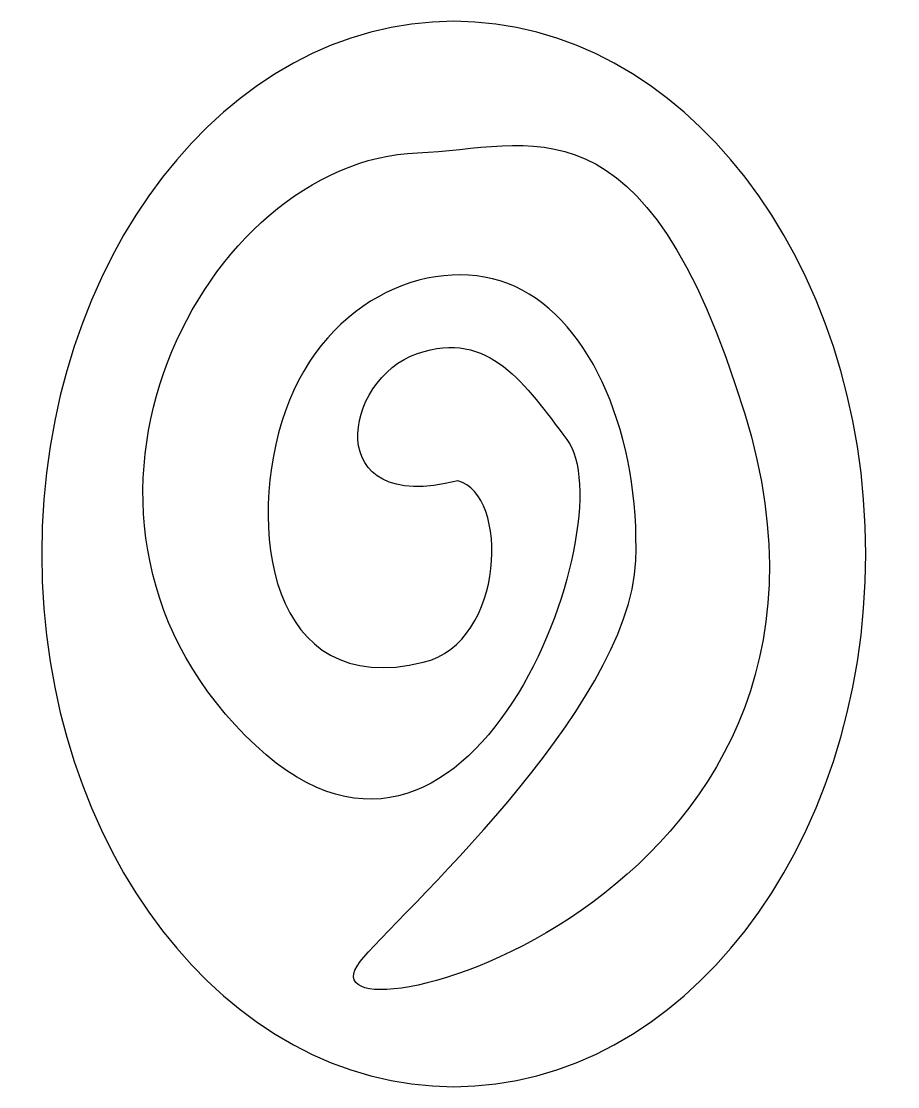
# Model space of a CAD drawing. Header units: centimetres. Extents: x -8.5 to 8.7, y -10.4 to 10.4.
import ezdxf

# ---------------------------------------------------------------- set-up
doc = ezdxf.new("R2010")
doc.units = ezdxf.units.CM
doc.header["$MEASUREMENT"] = 0
doc.layers.add('Camada 1', color=7, linetype='Continuous')

msp = doc.modelspace()

# ---------------------------------------------------------------- linework, layer by layer
at = {"layer": 'Camada 1'}
for points, knots in [([(8.08289, -0.00001), (8.08289, -5.77094), (4.46373, -10.4487), (-0.00016, -10.4487), (-0.00016, -10.4487), (-4.46402, -10.4487), (-8.08289, -5.77095), (-8.08289, -0.00001), (-8.08289, -0.00001), (-8.08289, 5.77095), (-4.46402, 10.4487), (-0.00016, 10.4487), (-0.00016, 10.4487), (4.46373, 10.4487), (8.08289, 5.77095), (8.08289, -0.00001)], [0, 0, 0, 0, 0.2, 0.2, 0.2, 0.2, 0.4, 0.4, 0.4, 0.4, 0.6, 0.6, 0.6, 0.6, 1, 1, 1, 1]), ([(-1.83782, -7.99588), (-3.32774, -9.89559), (8.70916, -6.99737), (5.70974, 2.74734), (5.70974, 2.74734), (3.73361, 9.16809), (1.50154, 7.95212), (-0.71131, 7.86983), (-0.71131, 7.86983), (-4.88818, 7.71441), (-8.48416, 0.87377), (-4.09081, -3.56104), (-4.09081, -3.56104), (0.30254, -7.99585), (3.40058, 0.68637), (2.21791, 2.24781), (2.21791, 2.24781), (1.40355, 3.32271), (0.69761, 4.41525), (-0.71132, 3.93458), (-0.71132, 3.93458), (-2.17579, 3.43433), (-2.62637, 0.74905), (0.07722, 1.43607), (0.07722, 1.43607), (1.09139, 1.18659), (1.02935, -1.7234), (-0.59868, -2.12432), (-0.59868, -2.12432), (-3.64022, -2.87402), (-4.09081, 0.56165), (-3.30227, 2.81008), (-3.30227, 2.81008), (-2.51373, 5.05917), (-0.31655, 5.93293), (1.20374, 5.24591), (1.20374, 5.24591), (2.72464, 4.55961), (3.66177, 2.26281), (3.56972, -0.12603), (3.56972, -0.12603), (3.45673, -3.06145), (-1.19655, -7.17826), (-1.83782, -7.99588)], [0, 0, 0, 0, 0.08333333, 0.08333333, 0.08333333, 0.08333333, 0.16666667, 0.16666667, 0.16666667, 0.16666667, 0.25, 0.25, 0.25, 0.25, 0.33333333, 0.33333333, 0.33333333, 0.33333333, 0.41666667, 0.41666667, 0.41666667, 0.41666667, 0.5, 0.5, 0.5, 0.5, 0.58333333, 0.58333333, 0.58333333, 0.58333333, 0.66666667, 0.66666667, 0.66666667, 0.66666667, 0.75, 0.75, 0.75, 0.75, 0.83333333, 0.83333333, 0.83333333, 0.83333333, 1, 1, 1, 1])]:
    msp.add_open_spline(points, degree=3, knots=knots, dxfattribs=at)

doc.saveas('drawing.dxf')
